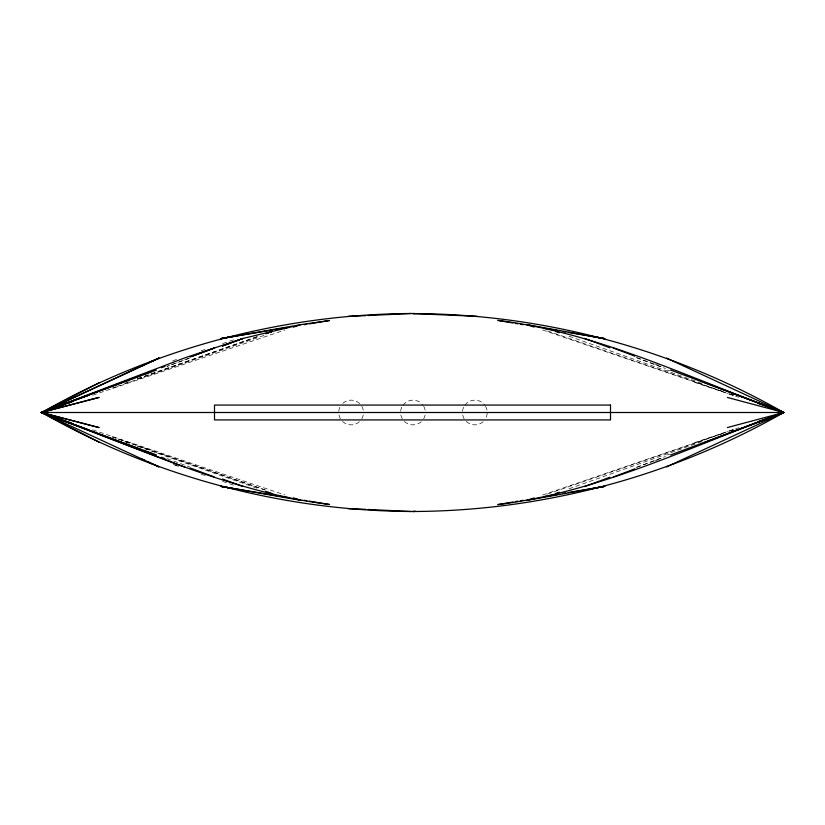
<?xml version="1.0" encoding="UTF-8"?>
<svg xmlns="http://www.w3.org/2000/svg" width="825" height="825" viewBox="0 0 825 825"><rect width="100%" height="100%" fill="white"/><g stroke="black" fill="none" stroke-linecap="round" stroke-linejoin="round"><path stroke-width="0.62" stroke-dasharray="4.12 3.09" d="M172.631 360.958L178.623 358.597M654.854 461.051L658.463 459.69M636.446 467.321L665.424 456.534M636.869 467.259L663.352 457.39M189.946 357.947L167.021 366.372L189.936 357.947M667.477 454.946L669.879 454.07M569.002 488.802L703.673 440.952M125.245 383.099L130.092 381.397M137.362 378.84L258.565 336.229L137.332 378.84M112.2 388.101L115.882 386.832M117.047 386.409L265.021 335.074M547.46 494.051L725.288 432.682M730.156 430.99L733.817 429.732M542.613 495.021L727.722 431.671M728.949 431.258L733.817 429.588M201.187 350.821L205.93 349.212M222.544 343.582L228.473 341.581M229.659 341.179L234.413 339.57M92.709 395.175L284.945 330.01M694.671 442.592L738.602 427.752M694.671 382.408L738.602 397.248M92.709 429.825L284.945 494.99M201.187 474.179L205.93 475.788M222.544 481.418L228.473 483.419M229.659 483.821L234.413 485.43M542.613 329.979L727.722 393.329M728.949 393.742L733.817 395.412M547.46 330.949L725.288 392.318M730.156 394.01L733.817 395.268M112.2 436.899L115.84 438.168L112.241 436.899M125.245 441.901L130.092 443.603M137.332 446.16L258.565 488.771M569.002 336.198L703.673 384.048M667.477 370.054L669.879 370.93M167.001 458.628L189.946 467.053M636.869 357.741L663.352 367.61M636.446 357.679L665.424 368.466M654.854 363.949L658.463 365.31M485.574 406.312A12.375 12.375 0 0 1 485.574 418.688M483.13 421.709A12.375 12.375 0 0 1 464.826 419.75M464.135 418.688A12.375 12.375 0 0 1 462.753 415.058M462.547 411.232A12.375 12.375 0 0 1 464.135 406.312M464.826 405.25A12.375 12.375 0 0 1 484.883 405.25M363.217 415.058A12.375 12.375 0 0 1 361.824 418.688M359.38 421.709A12.375 12.375 0 0 1 341.076 419.75M340.385 418.688A12.375 12.375 0 0 1 339.003 415.058M338.797 411.232A12.375 12.375 0 0 1 340.385 406.312M342.839 403.291A12.375 12.375 0 0 1 361.133 405.25M361.824 406.312A12.375 12.375 0 0 1 363.485 412.5M425.092 415.058A12.375 12.375 0 0 1 423.699 418.688M421.255 421.709A12.375 12.375 0 0 1 402.951 419.75M402.26 418.688A12.375 12.375 0 0 1 400.878 415.058M400.672 411.232A12.375 12.375 0 0 1 402.26 406.312M402.951 405.25A12.375 12.375 0 0 1 423.008 405.25M423.699 406.312A12.375 12.375 0 0 1 425.36 412.5M265.021 489.926L117.047 438.591L265.031 489.926M178.623 466.403L172.631 464.042L178.623 466.403"/><path stroke-width="1.24" d="M477.397 316.315L410.912 313.5C281.985 314.294 153.79 348.624 41.797 412.5C153.79 476.376 281.985 510.706 410.912 511.5L412.985 511.5C542.458 510.995 671.251 476.603 783.75 412.5C672.035 348.913 544.283 314.366 415.707 313.603L412.748 313.5L415.006 313.613M99.175 442.272L41.673 412.5L99.175 382.728M41.848 412.5L55.77 406.034M141.601 366.145L145.076 364.526M147.397 363.454L158.998 358.06L41.611 412.5L158.998 466.94L147.397 461.546M158.998 358.06L41.797 412.5L55.77 418.966M666.487 466.94L783.75 412.5L666.487 358.06M512.913 322.988L497.826 320.409C598.094 332.661 689.927 378.18 783.75 412.5C689.927 446.82 598.094 492.339 497.826 504.591L512.913 502.012M613.264 476.994L634.879 468.817M703.312 442.932L783.75 412.5L778.965 410.675L783.75 412.5L670.539 454.988M99.454 390.875L41.487 412.5L88.605 429.794M101.867 389.967L112.736 385.914M115.149 385.017L123.595 381.862M126.019 380.964L134.465 377.809M144.127 374.199L147.747 372.848M192.421 356.183L214.16 348.067L190.173 357.019M116.995 384.316L41.436 412.5C136.135 446.397 228.68 491.937 329.557 504.498L309.313 501.115M119.398 383.419L130.195 379.387M134.991 377.603L140.993 375.365M148.191 372.683L151.79 371.332M161.38 367.754L164.979 366.413M584.523 486.637L609.881 477.201M733.043 431.372L783.75 412.5L703.312 382.068M156.461 370.054L41.374 412.5L185.285 467.301M75.333 400.084L41.549 412.5L58.575 418.461M78.953 398.753L88.605 395.206L41.487 412.5L58.523 406.539L41.611 412.5L58.647 418.275M555.648 493.536L559.288 492.247M758.268 421.554L783.75 412.5L778.934 410.685L783.75 412.5L769.137 417.502M64.639 404.405L61.009 405.683L71.858 401.847M68.279 403.126L71.909 401.847M534.084 497.939L526.773 500.445L604.746 486.327L568.27 492.556M41.611 412.5L58.647 406.725M293.463 327.123L300.764 324.648L329.557 320.502L309.313 323.885M727.372 427.556L783.75 412.5L670.539 370.012M235.909 335.806L220.739 338.673L272.621 330.01M589.638 489.132L604.746 486.327L597.156 487.657M232.093 336.672L220.739 338.673L300.764 324.648L243.035 338.436L185.285 357.699L41.374 412.5L134.465 447.191M515.429 501.579L517.945 501.146M520.462 500.723L522.978 500.29M544.366 496.64L546.882 496.207M549.398 495.773L551.915 495.351M554.431 494.918L556.947 494.484M563.238 493.412L565.754 492.989M275.148 329.588L277.674 329.165M280.211 328.742L282.738 328.319M285.275 327.896L287.801 327.473M304.25 324.73L306.787 324.308M415.006 511.387L412.748 511.5L415.707 511.397M365.619 315.666L348.088 316.315M368.136 315.542L410.912 313.5M733.043 393.628L783.75 412.5L41.25 412.5L156.461 454.946M348.088 508.685L365.619 509.334M368.136 509.458L410.912 511.5M272.621 494.99L220.739 486.327L235.909 489.194M275.148 495.412L277.674 495.835M280.211 496.258L282.738 496.681M285.275 497.104L287.801 497.527M304.25 500.27L306.787 500.692M515.429 323.421L517.945 323.854M520.462 324.277L522.978 324.71M544.366 328.36L546.882 328.793M549.398 329.227L551.915 329.649M554.431 330.082L556.947 330.516M563.238 331.588L565.754 332.011M568.27 332.444L604.746 338.673L589.638 335.868M597.156 337.343L604.746 338.673L526.773 324.555L534.084 327.061M232.093 488.328L220.739 486.327L300.764 500.352L293.463 497.877M727.372 397.444L783.75 412.5L758.268 403.446M783.75 412.5L769.137 407.498M60.947 419.317L71.909 423.153M265.836 491.329L271.899 493.453M555.648 331.464L559.288 332.753M222.513 479.026L243.035 486.564M584.523 338.363L609.881 347.799M134.991 447.397L140.993 449.635M144.127 450.801L147.747 452.152M148.191 452.317L151.79 453.668M161.38 457.246L164.979 458.587M190.173 467.981L214.16 476.933M613.264 348.006L634.879 356.183M141.591 458.855L145.076 460.474M243.035 338.436L222.523 345.974L243.035 338.436M271.899 331.547L265.836 333.671L271.899 331.547M98.928 397.454L41.312 412.5L98.928 427.546L41.312 412.5L98.928 397.454M610.5 405.075L214.5 405.075L214.5 419.925L610.5 419.925L610.5 405.075"/></g></svg>
